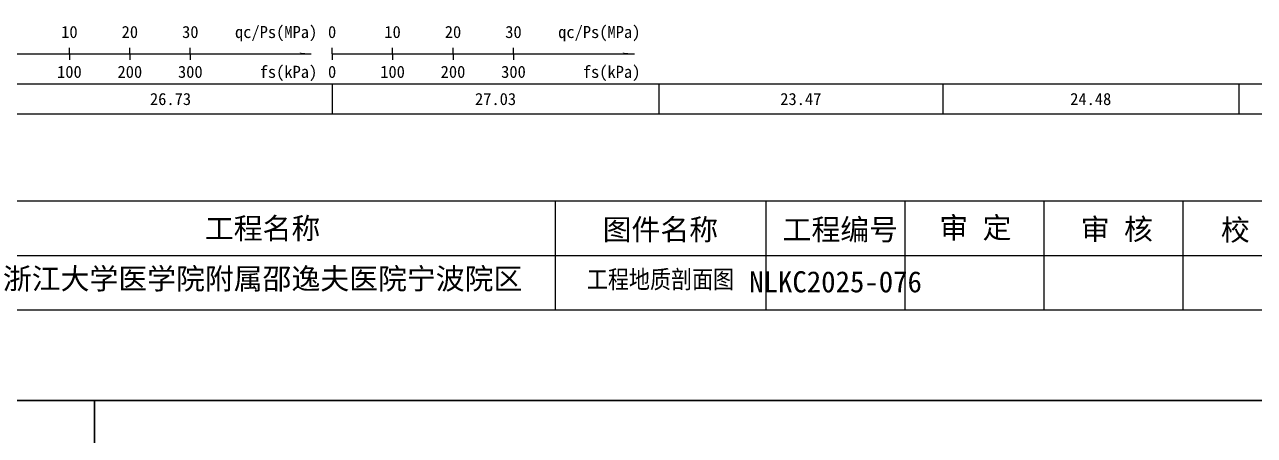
# Model space of a CAD drawing. Extents: x -37 to 3540, y -1485 to 297.
# Drawn here: x 371 to 574.5, y -896.8 to -828.8 of the extents above; entities that cross this region are included whole.
import ezdxf
from ezdxf.enums import TextEntityAlignment as Align

# ---------------------------------------------------------------- set-up
doc = ezdxf.new("R2010")
doc.units = 0
doc.layers.get('0').update_dxf_attribs({"linetype": 'CONTINUOUS'})
doc.layers.add('FRAME', color=7, linetype='CONTINUOUS')
doc.layers.add('RULER', color=7, linetype='CONTINUOUS')
doc.styles.add('ST', font='')
doc.styles.get('ST').set_extended_font_data('SimSun')

# ---------------------------------------------------------------- blocks, each defined once
blk = doc.blocks.new('图签_A3长')
for p, q in [((0, 18), (-380, 18)), ((-222.82, 0), (-222.82, 18)), ((-188, 0), (-188, 18)), ((-165, 0), (-165, 18)), ((-142, 0), (-142, 18)), ((-119, 0), (-119, 18)), ((-320, 9), (0, 9)), ((-380, 0), (0, 0))]:
    blk.add_line(p, q)
at = {"style": 'ST'}
for s, p in [('工程名称', (-271.3, 13.5)), ('图件名称', (-205.49, 13.3)), ('工程编号', (-175.73, 13.3)), ('审 定', (-153.38, 13.61)), ('审 核', (-129.99, 13.36)), ('校 对', (-106.8, 13.23))]:
    blk.add_text(s, height=3.5, dxfattribs=at).set_placement(p, align=Align.MIDDLE_CENTER)
for tag, p in [('01＿单位名称', (-349.98, 8.36)), ('02＿工程名称', (-271.3, 5.16)), ('04＿工程编号', (-176.51, 4.65)), ('05＿日期', (-35.59, 4.65)), ('06＿图号', (-11.16, 4.91))]:
    blk.add_attdef(tag, text='', height=3.5, dxfattribs=at).set_placement(p, align=Align.MIDDLE_CENTER)
at = {"style": 'ST', "width": 0.85}
blk.add_attdef('03＿图件名称', text='', height=3, dxfattribs=at).set_placement((-205.49, 5.05), align=Align.MIDDLE_CENTER)
blk = doc.blocks.new('Arrow')
for points in [[(-3.984779, 0.348623), (0, 0), (-3.189535, 0)], [(-3.189535, 0), (0, 0), (-3.984779, -0.348623)]]:
    blk.add_solid(points)

msp = doc.modelspace()

# ---------------------------------------------------------------- linework, layer by layer
at = {"layer": 'FRAME', "linetype": 'Continuous'}
msp.add_line((-17.39, -876), (517.41, -876), dxfattribs=at)
at = {"layer": 'FRAME', "color": 245, "linetype": 'Continuous'}
msp.add_line((-37.39, -891), (701.72, -891), dxfattribs=at)
for points in [[(-37.39, -1188), (382.61, -1188), (382.61, -891), (-37.39, -891)], [(382.61, -1188), (802.61, -1188), (802.61, -891), (382.61, -891)]]:
    msp.add_lwpolyline(points, close=True, dxfattribs=at)
at = {"layer": 'RULER', "linetype": 'Continuous'}
for points in [[(368.46, -833.58), (418.46, -833.58)], [(378.46, -833.58), (378.46, -832.58)], [(378.46, -833.58), (378.46, -834.58)], [(388.46, -833.58), (388.46, -832.58)], [(388.46, -833.58), (388.46, -834.58)], [(398.46, -833.58), (398.46, -832.58)], [(398.46, -833.58), (398.46, -834.58)], [(421.92, -833.58), (421.92, -832.58)], [(421.92, -833.58), (471.92, -833.58)], [(421.92, -833.58), (421.92, -834.58)], [(431.92, -833.58), (431.92, -832.58)], [(431.92, -833.58), (431.92, -834.58)], [(441.92, -833.58), (441.92, -832.58)], [(441.92, -833.58), (441.92, -834.58)], [(451.92, -833.58), (451.92, -832.58)], [(451.92, -833.58), (451.92, -834.58)], [(368.46, -838.58), (421.92, -838.58), (421.92, -843.58), (368.46, -843.58)], [(421.92, -838.58), (475.99, -838.58), (475.99, -843.58), (421.92, -843.58)], [(475.99, -838.58), (522.94, -838.58), (522.94, -843.58), (475.99, -843.58)], [(522.94, -838.58), (571.91, -838.58), (571.91, -843.58), (522.94, -843.58)], [(571.91, -838.58), (627.98, -838.58), (627.98, -843.58), (571.91, -843.58)]]:
    msp.add_lwpolyline(points, dxfattribs=at)

# ---------------------------------------------------------------- block references
at = {"layer": 'FRAME'}
ref = msp.add_blockref('图签_A3长', (681.72, -876), dxfattribs=at)
ref.add_attrib('02＿工程名称', '浙江大学医学院附属邵逸夫医院宁波院区', dxfattribs={"layer": '0', "height": 3.5, "style": 'ST'}).set_placement((410.42, -870.84), align=Align.MIDDLE_CENTER)
ref.add_attrib('03＿图件名称', '工程地质剖面图', dxfattribs={"layer": '0', "height": 3, "style": 'ST', "width": 0.85}).set_placement((476.24, -870.95), align=Align.MIDDLE_CENTER)
ref.add_attrib('04＿工程编号', 'NLKC2025-076', dxfattribs={"layer": '0', "height": 3.5, "style": 'ST'}).set_placement((505.21, -871.35), align=Align.MIDDLE_CENTER)
at = {"layer": 'RULER', "xscale": 0.5, "yscale": 0.5, "zscale": 0.5}
for p in [(418.46, -833.58), (471.92, -833.58)]:
    msp.add_blockref('Arrow', p, dxfattribs=at)

# ---------------------------------------------------------------- texts
at = {"layer": 'RULER', "style": 'ST'}
for s, p in [('10', (378.46, -831.58)), ('20', (388.46, -831.58)), ('30', (398.46, -831.58)), ('0', (421.92, -831.58)), ('10', (431.92, -831.58)), ('20', (441.92, -831.58)), ('30', (451.92, -831.58))]:
    msp.add_text(s, height=2, dxfattribs=at).set_placement(p, align=Align.BOTTOM_CENTER)
for p in [(419.46, -831.58), (472.92, -831.58)]:
    msp.add_text('qc/Ps(MPa)', height=2, dxfattribs=at).set_placement(p, align=Align.BOTTOM_RIGHT)
for s, p in [('100', (378.46, -835.58)), ('200', (388.46, -835.58)), ('300', (398.46, -835.58)), ('0', (421.92, -835.58)), ('100', (431.92, -835.58)), ('200', (441.92, -835.58)), ('300', (451.92, -835.58))]:
    msp.add_text(s, height=2, dxfattribs=at).set_placement(p, align=Align.TOP_CENTER)
for p in [(419.46, -835.58), (472.92, -835.58)]:
    msp.add_text('fs(kPa)', height=2, dxfattribs=at).set_placement(p, align=Align.TOP_RIGHT)
for s, p in [('26.73', (395.19, -841.08)), ('27.03', (448.96, -841.08)), ('23.47', (499.46, -841.08)), ('24.48', (547.42, -841.08))]:
    msp.add_text(s, height=2, dxfattribs=at).set_placement(p, align=Align.MIDDLE_CENTER)

doc.saveas('drawing.dxf')
